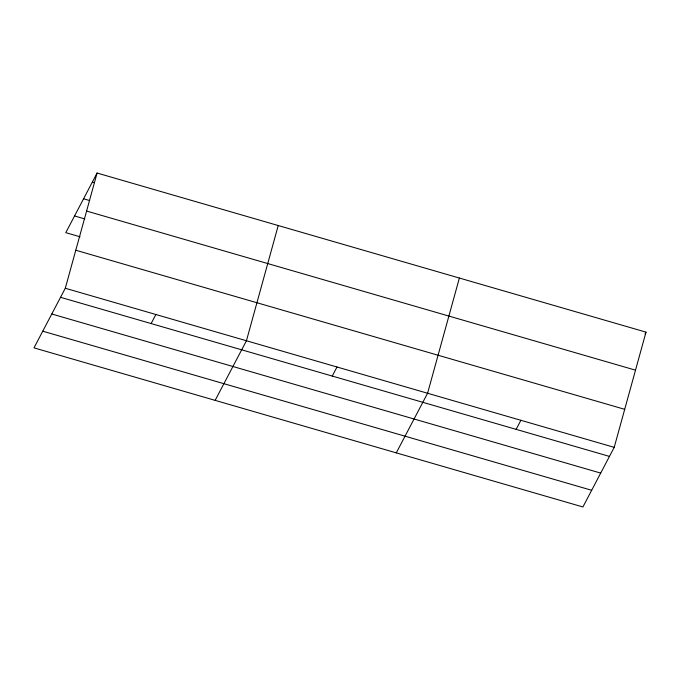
<?xml version="1.0" encoding="UTF-8"?>
<svg xmlns="http://www.w3.org/2000/svg" width="680" height="680" viewBox="0 0 680 680"><rect width="100%" height="100%" fill="white"/><g stroke="black" fill="none" stroke-linecap="round" stroke-linejoin="round"><path stroke-width="1.02" d="M65.297 288.252L97.087 173.034L646 332.137L614.21 447.346L582.913 506.965L34 347.863L65.297 288.252L614.21 447.346M278.231 225.539L246.44 340.748L215.144 400.367M459.374 278.043L427.584 393.252L396.278 452.871M97.087 173.034L65.79 232.653L80.036 236.784M151.113 323.561L155.873 314.5M332.256 376.065L337.008 367.004M516.137 429.361L520.897 420.3M645.048 333.948L646 332.137M92.335 182.095L94.367 182.691M83.572 198.781L89.675 200.549M86.598 211.055L635.511 370.158M74.545 215.968L84.728 218.917M75.786 250.231L624.699 409.326M60.546 297.313L609.45 456.408M51.782 313.999L600.695 473.093M42.755 331.185L591.668 490.28"/></g></svg>
